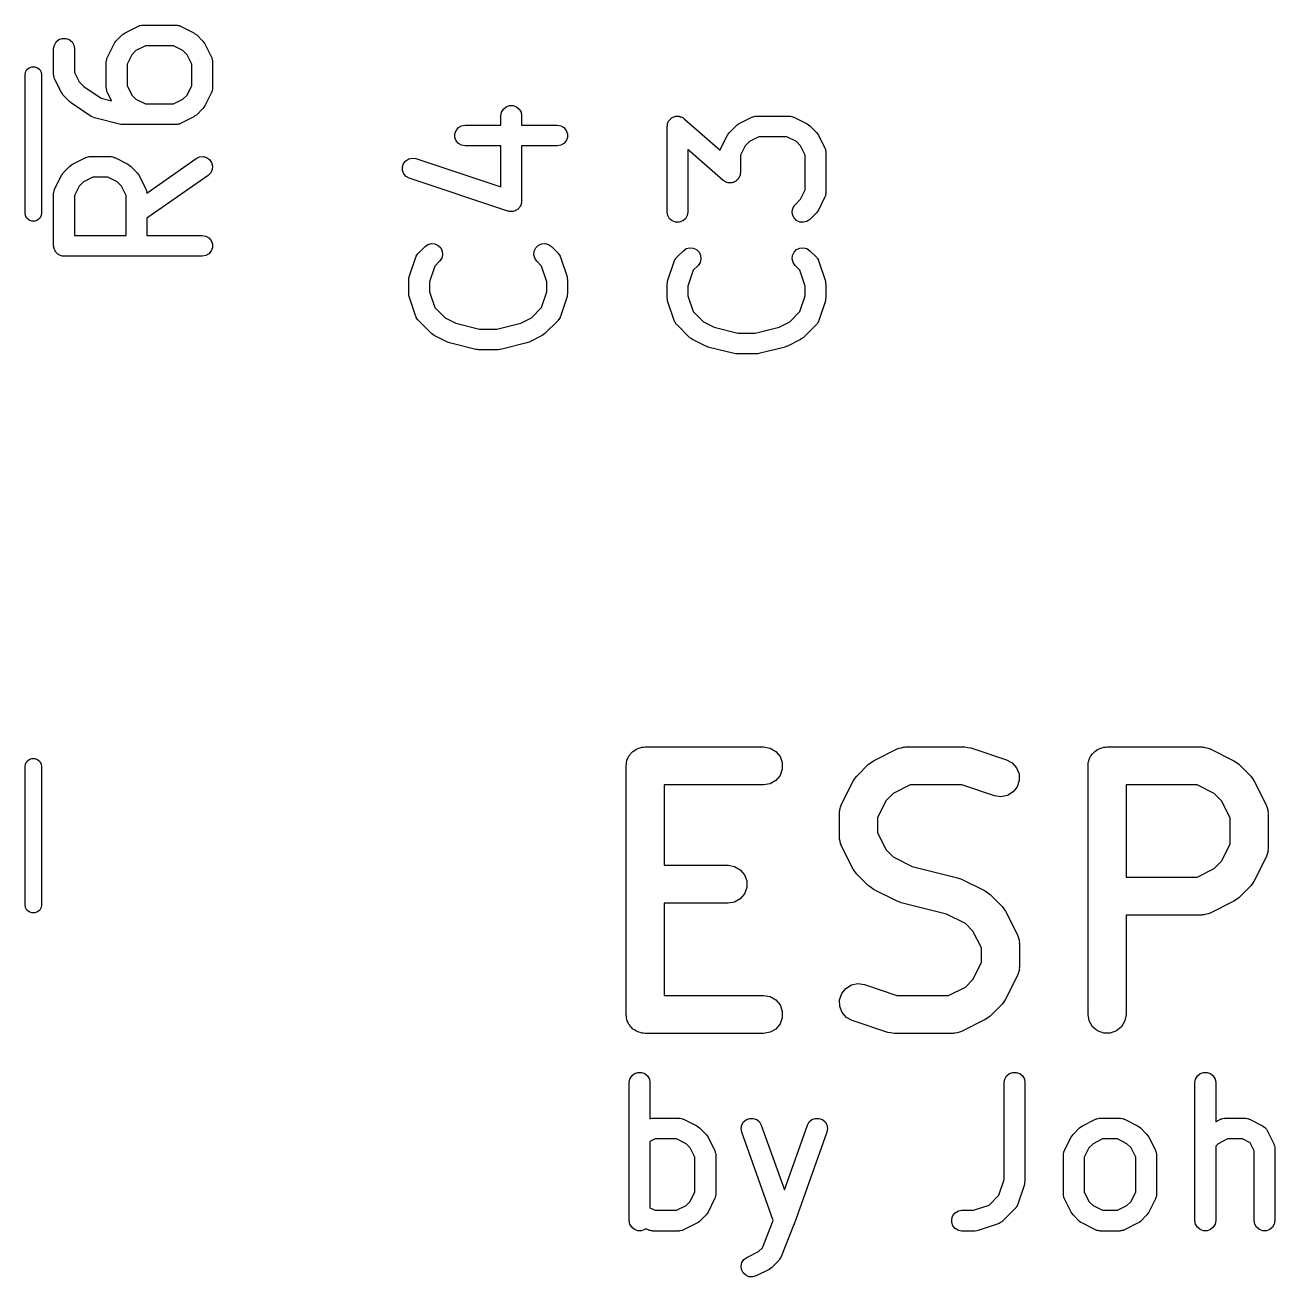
# Model space of a CAD drawing. Extents: x 142.1 to 238.7, y -137.2 to -60.7.
# Drawn here: x 152.22 to 161.27, y -99.7 to -90.63 of the extents above; entities that cross this region are included whole.
import ezdxf

# ---------------------------------------------------------------- set-up
doc = ezdxf.new("R2010")
doc.units = 0
doc.header["$MEASUREMENT"] = 0
doc.layers.add('BLACK', color=7, linetype='CONTINUOUS')

msp = doc.modelspace()

# ---------------------------------------------------------------- linework, layer by layer
at = {"layer": 'Black'}
for p, q in [((152.945, -90.6848), (153.04, -90.6372)), ((153.04, -90.6372), (153.044, -90.636)), ((153.044, -90.636), (153.048, -90.6338)), ((153.048, -90.6338), (153.057, -90.6323)), ((153.057, -90.6323), (153.065, -90.6298)), ((153.065, -90.6298), (153.07, -90.63)), ((153.07, -90.63), (153.074, -90.6293)), ((153.074, -90.6293), (153.312, -90.6293)), ((153.312, -90.6293), (153.316, -90.63)), ((153.316, -90.63), (153.32, -90.6298)), ((153.32, -90.6298), (153.329, -90.6323)), ((153.329, -90.6323), (153.338, -90.6338)), ((153.338, -90.6338), (153.341, -90.636)), ((153.341, -90.636), (153.345, -90.6372)), ((153.345, -90.6372), (153.441, -90.6848)), ((152.445, -90.7513), (152.465, -90.7346)), ((152.465, -90.7346), (152.489, -90.7257)), ((152.489, -90.7257), (152.515, -90.7257)), ((152.515, -90.7257), (152.54, -90.7346)), ((152.54, -90.7346), (152.56, -90.7513)), ((152.871, -90.7563), (152.878, -90.7465)), ((152.878, -90.7465), (152.926, -90.6989)), ((152.926, -90.6989), (152.935, -90.692)), ((152.935, -90.692), (152.945, -90.6848)), ((153.441, -90.6848), (153.45, -90.692)), ((153.45, -90.692), (153.46, -90.6989)), ((153.46, -90.6989), (153.508, -90.7465)), ((153.508, -90.7465), (153.515, -90.7563)), ((152.427, -90.7995), (152.432, -90.7739)), ((152.427, -90.99), (152.427, -90.7995)), ((152.432, -90.7739), (152.445, -90.7513)), ((152.56, -90.7513), (152.573, -90.7739)), ((152.573, -90.7739), (152.577, -90.7995)), ((152.577, -90.7995), (152.577, -90.9723)), ((152.816, -90.8612), (152.864, -90.766)), ((152.864, -90.766), (152.871, -90.7563)), ((153.023, -90.8135), (152.993, -90.8439)), ((153.092, -90.7793), (153.023, -90.8135)), ((153.294, -90.7793), (153.092, -90.7793)), ((153.363, -90.8135), (153.294, -90.7793)), ((153.393, -90.8439), (153.363, -90.8135)), ((153.515, -90.7563), (153.522, -90.766)), ((153.522, -90.766), (153.569, -90.8612)), ((152.25, -90.938), (152.27, -90.9309)), ((152.27, -90.9309), (152.29, -90.9309)), ((152.29, -90.9309), (152.31, -90.938)), ((152.808, -90.8948), (152.809, -90.8905)), ((152.808, -91.0852), (152.808, -90.8948)), ((152.809, -90.8862), (152.811, -90.8778)), ((152.809, -90.8905), (152.809, -90.8862)), ((152.811, -90.8778), (152.813, -90.8691)), ((152.813, -90.8691), (152.815, -90.8654)), ((152.815, -90.8654), (152.816, -90.8612)), ((152.993, -90.8439), (152.958, -90.9125)), ((152.958, -90.9125), (152.958, -91.0675)), ((153.427, -90.9125), (153.393, -90.8439)), ((153.427, -91.0675), (153.427, -90.9125)), ((153.569, -90.8612), (153.571, -90.8654)), ((153.571, -90.8654), (153.573, -90.8691)), ((153.573, -90.8691), (153.574, -90.8778)), ((153.574, -90.8778), (153.577, -90.8862)), ((153.577, -90.8862), (153.577, -90.8905)), ((153.577, -90.8905), (153.577, -90.8948)), ((153.577, -90.8948), (153.577, -91.0852)), ((152.22, -90.99), (152.224, -90.9695)), ((152.22, -91.99), (152.22, -90.99)), ((152.224, -90.9695), (152.234, -90.9514)), ((152.234, -90.9514), (152.25, -90.938)), ((152.31, -90.938), (152.326, -90.9514)), ((152.326, -90.9514), (152.336, -90.9695)), ((152.336, -90.9695), (152.34, -90.99)), ((152.34, -90.99), (152.34, -91.99)), ((152.428, -90.9943), (152.427, -90.99)), ((152.428, -90.9986), (152.428, -90.9943)), ((152.43, -91.007), (152.428, -90.9986)), ((152.432, -91.0157), (152.43, -91.007)), ((152.434, -91.0194), (152.432, -91.0157)), ((152.435, -91.0235), (152.434, -91.0194)), ((152.577, -90.9723), (152.612, -91.0408)), ((152.483, -91.1188), (152.435, -91.0235)), ((152.612, -91.0408), (152.645, -91.0746)), ((152.645, -91.0746), (152.771, -91.1585)), ((152.809, -91.0895), (152.808, -91.0852)), ((152.809, -91.0938), (152.809, -91.0895)), ((152.811, -91.1022), (152.809, -91.0938)), ((152.813, -91.1109), (152.811, -91.1022)), ((152.815, -91.1146), (152.813, -91.1109)), ((152.958, -91.0675), (152.993, -91.136)), ((153.393, -91.136), (153.427, -91.0675)), ((153.573, -91.1109), (153.571, -91.1146)), ((153.574, -91.1022), (153.573, -91.1109)), ((153.577, -91.0938), (153.574, -91.1022)), ((153.577, -91.0852), (153.577, -91.0895)), ((153.577, -91.0895), (153.577, -91.0938)), ((152.49, -91.1284), (152.483, -91.1188)), ((152.497, -91.1383), (152.49, -91.1284)), ((152.545, -91.1859), (152.497, -91.1383)), ((152.551, -91.1901), (152.545, -91.1859)), ((152.556, -91.1953), (152.551, -91.1901)), ((152.699, -91.2905), (152.556, -91.1953)), ((152.771, -91.1585), (152.845, -91.177)), ((152.816, -91.1188), (152.815, -91.1146)), ((152.845, -91.177), (152.816, -91.1188)), ((152.993, -91.136), (153.023, -91.1665)), ((153.023, -91.1665), (153.092, -91.2007)), ((153.092, -91.2007), (153.294, -91.2007)), ((153.294, -91.2007), (153.363, -91.1665)), ((153.363, -91.1665), (153.393, -91.136)), ((153.569, -91.1188), (153.522, -91.214)), ((153.571, -91.1146), (153.569, -91.1188)), ((152.711, -91.2957), (152.699, -91.2905)), ((153.45, -91.288), (153.441, -91.2952)), ((153.46, -91.2811), (153.45, -91.288)), ((153.508, -91.2335), (153.46, -91.2811)), ((153.515, -91.2237), (153.508, -91.2335)), ((153.522, -91.214), (153.515, -91.2237)), ((155.664, -91.2867), (155.669, -91.261)), ((155.664, -91.3545), (155.664, -91.2867)), ((155.669, -91.261), (155.682, -91.2385)), ((155.682, -91.2385), (155.702, -91.2217)), ((155.702, -91.2217), (155.726, -91.2128)), ((155.726, -91.2128), (155.752, -91.2128)), ((155.752, -91.2128), (155.777, -91.2217)), ((155.777, -91.2217), (155.797, -91.2385)), ((155.797, -91.2385), (155.81, -91.261)), ((155.81, -91.261), (155.814, -91.2867)), ((155.814, -91.2867), (155.814, -91.3545)), ((156.912, -91.2968), (156.918, -91.2933)), ((156.918, -91.2933), (156.924, -91.2924)), ((156.924, -91.2924), (156.929, -91.2904)), ((156.929, -91.2904), (156.937, -91.2904)), ((156.937, -91.2904), (156.944, -91.2893)), ((156.944, -91.2893), (156.95, -91.2904)), ((156.95, -91.2904), (156.955, -91.2904)), ((156.955, -91.2904), (156.962, -91.2929)), ((156.962, -91.2929), (156.969, -91.2944)), ((157.488, -91.2938), (157.497, -91.2923)), ((157.497, -91.2923), (157.505, -91.2898)), ((157.505, -91.2898), (157.51, -91.29)), ((157.51, -91.29), (157.514, -91.2893)), ((157.514, -91.2893), (157.752, -91.2893)), ((157.752, -91.2893), (157.756, -91.29)), ((157.756, -91.29), (157.76, -91.2898)), ((157.76, -91.2898), (157.769, -91.2923)), ((157.769, -91.2923), (157.778, -91.2938)), ((152.722, -91.3009), (152.711, -91.2957)), ((152.913, -91.3485), (152.722, -91.3009)), ((152.922, -91.3491), (152.913, -91.3485)), ((152.931, -91.3507), (152.922, -91.3491)), ((153.312, -91.3507), (152.931, -91.3507)), ((153.316, -91.35), (153.312, -91.3507)), ((153.32, -91.3502), (153.316, -91.35)), ((153.329, -91.3477), (153.32, -91.3502)), ((153.338, -91.3462), (153.329, -91.3477)), ((153.341, -91.344), (153.338, -91.3462)), ((153.345, -91.3428), (153.341, -91.344)), ((153.441, -91.2952), (153.345, -91.3428)), ((155.341, -91.392), (155.358, -91.3721)), ((155.358, -91.3721), (155.38, -91.359)), ((155.38, -91.359), (155.406, -91.3545)), ((155.406, -91.3545), (155.664, -91.3545)), ((155.814, -91.3545), (156.072, -91.3545)), ((156.072, -91.3545), (156.098, -91.359)), ((156.098, -91.359), (156.121, -91.3721)), ((156.121, -91.3721), (156.137, -91.392)), ((156.867, -91.3643), (156.869, -91.3571)), ((156.867, -91.9833), (156.867, -91.3643)), ((156.869, -91.3497), (156.871, -91.3443)), ((156.869, -91.3571), (156.869, -91.3497)), ((156.871, -91.3443), (156.872, -91.3386)), ((156.872, -91.3386), (156.876, -91.3323)), ((156.876, -91.3323), (156.878, -91.3254)), ((156.878, -91.3254), (156.882, -91.3211)), ((156.882, -91.3211), (156.885, -91.3161)), ((156.885, -91.3161), (156.891, -91.3114)), ((156.891, -91.3114), (156.895, -91.3058)), ((156.895, -91.3058), (156.9, -91.3031)), ((156.9, -91.3031), (156.905, -91.2993)), ((156.905, -91.2993), (156.912, -91.2968)), ((156.969, -91.2944), (156.974, -91.2974)), ((156.974, -91.2974), (156.98, -91.2993)), ((156.98, -91.2993), (156.985, -91.304)), ((156.985, -91.304), (156.992, -91.3078)), ((156.992, -91.3078), (157.252, -91.5353)), ((157.318, -91.4065), (157.366, -91.3589)), ((157.366, -91.3589), (157.375, -91.352)), ((157.375, -91.352), (157.385, -91.3448)), ((157.385, -91.3448), (157.48, -91.2972)), ((157.48, -91.2972), (157.484, -91.296)), ((157.484, -91.296), (157.488, -91.2938)), ((157.778, -91.2938), (157.781, -91.296)), ((157.781, -91.296), (157.785, -91.2972)), ((157.785, -91.2972), (157.881, -91.3448)), ((157.881, -91.3448), (157.89, -91.352)), ((157.89, -91.352), (157.9, -91.3589)), ((157.9, -91.3589), (157.948, -91.4065)), ((155.332, -91.4165), (155.341, -91.392)), ((155.332, -91.4425), (155.332, -91.4165)), ((155.341, -91.467), (155.332, -91.4425)), ((155.358, -91.487), (155.341, -91.467)), ((156.137, -91.467), (156.121, -91.487)), ((156.137, -91.392), (156.146, -91.4165)), ((156.146, -91.4425), (156.137, -91.467)), ((156.146, -91.4165), (156.146, -91.4425)), ((157.256, -91.5212), (157.304, -91.426)), ((157.304, -91.426), (157.311, -91.4163)), ((157.311, -91.4163), (157.318, -91.4065)), ((157.463, -91.4735), (157.433, -91.5039)), ((157.532, -91.4393), (157.463, -91.4735)), ((157.734, -91.4393), (157.532, -91.4393)), ((157.803, -91.4735), (157.734, -91.4393)), ((157.833, -91.5039), (157.803, -91.4735)), ((157.948, -91.4065), (157.955, -91.4163)), ((157.955, -91.4163), (157.962, -91.426)), ((157.962, -91.426), (158.009, -91.5212)), ((155.38, -91.5), (155.358, -91.487)), ((155.406, -91.5045), (155.38, -91.5)), ((155.664, -91.5045), (155.406, -91.5045)), ((155.664, -91.8017), (155.664, -91.5045)), ((156.072, -91.5045), (155.814, -91.5045)), ((155.814, -91.5045), (155.814, -91.9057)), ((156.098, -91.5), (156.072, -91.5045)), ((156.121, -91.487), (156.098, -91.5)), ((157.274, -91.7541), (157.017, -91.5296)), ((157.017, -91.5296), (157.017, -91.9833)), ((157.252, -91.5353), (157.253, -91.5291)), ((157.253, -91.5291), (157.255, -91.5254)), ((157.255, -91.5254), (157.256, -91.5212)), ((157.433, -91.5039), (157.398, -91.5725)), ((157.867, -91.5725), (157.833, -91.5039)), ((158.009, -91.5212), (158.011, -91.5254)), ((158.011, -91.5254), (158.013, -91.5291)), ((158.013, -91.5291), (158.014, -91.5378)), ((158.014, -91.5378), (158.017, -91.5462)), ((158.017, -91.5462), (158.017, -91.5505)), ((158.017, -91.5505), (158.017, -91.5548)), ((158.017, -91.5548), (158.017, -91.8405)), ((152.497, -91.6989), (152.545, -91.6513)), ((152.545, -91.6513), (152.554, -91.6444)), ((152.554, -91.6444), (152.564, -91.6372)), ((152.564, -91.6372), (152.659, -91.5896)), ((152.659, -91.5896), (152.663, -91.5884)), ((152.663, -91.5884), (152.667, -91.5862)), ((152.667, -91.5862), (152.676, -91.5847)), ((152.676, -91.5847), (152.684, -91.5822)), ((152.684, -91.5822), (152.689, -91.5824)), ((152.689, -91.5824), (152.693, -91.5817)), ((152.693, -91.5817), (152.836, -91.5817)), ((152.836, -91.5817), (152.84, -91.5824)), ((152.84, -91.5824), (152.844, -91.5822)), ((152.844, -91.5822), (152.853, -91.5847)), ((152.853, -91.5847), (152.861, -91.5862)), ((152.861, -91.5862), (152.865, -91.5884)), ((152.865, -91.5884), (152.869, -91.5896)), ((152.869, -91.5896), (152.964, -91.6372)), ((152.964, -91.6372), (152.974, -91.6444)), ((152.974, -91.6444), (152.984, -91.6513)), ((152.984, -91.6513), (153.032, -91.6989)), ((153.101, -91.8461), (153.459, -91.5952)), ((153.459, -91.5952), (153.483, -91.5842)), ((153.483, -91.5842), (153.509, -91.582)), ((153.509, -91.582), (153.534, -91.5887)), ((153.534, -91.5887), (153.555, -91.6036)), ((153.555, -91.6036), (153.57, -91.625)), ((153.57, -91.625), (153.577, -91.6501)), ((153.577, -91.6501), (153.575, -91.6761)), ((154.951, -91.6566), (154.959, -91.6319)), ((154.959, -91.6319), (154.975, -91.6115)), ((154.975, -91.6115), (154.997, -91.5979)), ((154.997, -91.5979), (155.023, -91.5926)), ((155.023, -91.5926), (155.048, -91.5965)), ((155.048, -91.5965), (155.664, -91.8017)), ((157.398, -91.5725), (157.398, -91.6976)), ((157.867, -91.8228), (157.867, -91.5725)), ((152.435, -91.8136), (152.483, -91.7184)), ((152.483, -91.7184), (152.49, -91.7087)), ((152.49, -91.7087), (152.497, -91.6989)), ((152.711, -91.7317), (152.642, -91.7659)), ((152.818, -91.7317), (152.711, -91.7317)), ((152.887, -91.7659), (152.818, -91.7317)), ((153.032, -91.6989), (153.038, -91.7087)), ((153.038, -91.7087), (153.046, -91.7184)), ((153.046, -91.7184), (153.093, -91.8136)), ((153.545, -91.7181), (153.101, -92.029)), ((153.564, -91.6997), (153.545, -91.7181)), ((153.575, -91.6761), (153.564, -91.6997)), ((154.951, -91.6827), (154.951, -91.6566)), ((154.961, -91.7069), (154.951, -91.6827)), ((154.978, -91.7264), (154.961, -91.7069)), ((155.001, -91.7388), (154.978, -91.7264)), ((155.715, -91.9769), (155.001, -91.7388)), ((157.381, -91.7458), (157.375, -91.7505)), ((157.384, -91.7408), (157.381, -91.7458)), ((157.387, -91.7365), (157.384, -91.7408)), ((157.39, -91.7296), (157.387, -91.7365)), ((157.394, -91.7233), (157.39, -91.7296)), ((157.395, -91.7176), (157.394, -91.7233)), ((157.397, -91.7122), (157.395, -91.7176)), ((157.398, -91.6976), (157.397, -91.7048)), ((157.397, -91.7048), (157.397, -91.7122)), ((152.428, -91.8386), (152.43, -91.8301)), ((152.43, -91.8301), (152.432, -91.8215)), ((152.432, -91.8215), (152.434, -91.8177)), ((152.434, -91.8177), (152.435, -91.8136)), ((152.612, -91.7963), (152.577, -91.8648)), ((152.642, -91.7659), (152.612, -91.7963)), ((152.917, -91.7963), (152.887, -91.7659)), ((152.951, -91.8648), (152.917, -91.7963)), ((153.093, -91.8136), (153.095, -91.8177)), ((153.095, -91.8177), (153.097, -91.8215)), ((153.097, -91.8215), (153.098, -91.8301)), ((153.098, -91.8301), (153.101, -91.8386)), ((157.28, -91.7579), (157.274, -91.7541)), ((157.286, -91.7626), (157.28, -91.7579)), ((157.291, -91.7646), (157.286, -91.7626)), ((157.296, -91.7676), (157.291, -91.7646)), ((157.303, -91.769), (157.296, -91.7676)), ((157.31, -91.7715), (157.303, -91.769)), ((157.316, -91.7715), (157.31, -91.7715)), ((157.322, -91.7726), (157.316, -91.7715)), ((157.329, -91.7715), (157.322, -91.7726)), ((157.336, -91.7715), (157.329, -91.7715)), ((157.342, -91.7695), (157.336, -91.7715)), ((157.348, -91.7686), (157.342, -91.7695)), ((157.354, -91.7651), (157.348, -91.7686)), ((157.361, -91.7626), (157.354, -91.7651)), ((157.365, -91.7589), (157.361, -91.7626)), ((157.37, -91.7561), (157.365, -91.7589)), ((157.375, -91.7505), (157.37, -91.7561)), ((157.833, -91.8913), (157.867, -91.8228)), ((152.427, -91.8471), (152.428, -91.8429)), ((152.427, -92.2281), (152.427, -91.8471)), ((152.428, -91.8429), (152.428, -91.8386)), ((152.577, -91.8648), (152.577, -92.1531)), ((152.951, -92.1531), (152.951, -91.8648)), ((153.101, -91.8386), (153.1, -91.8429)), ((153.1, -91.8429), (153.101, -91.8461)), ((155.811, -91.9239), (155.81, -91.9314)), ((155.813, -91.9167), (155.811, -91.9239)), ((155.814, -91.9057), (155.813, -91.9112)), ((155.813, -91.9112), (155.813, -91.9167)), ((157.794, -91.9303), (157.833, -91.8913)), ((158.009, -91.874), (157.962, -91.9693)), ((158.011, -91.8699), (158.009, -91.874)), ((158.013, -91.8661), (158.011, -91.8699)), ((158.014, -91.8575), (158.013, -91.8661)), ((158.017, -91.8491), (158.014, -91.8575)), ((158.017, -91.8405), (158.017, -91.8447)), ((158.017, -91.8447), (158.017, -91.8491)), ((152.224, -92.0105), (152.22, -91.99)), ((152.234, -92.0286), (152.224, -92.0105)), ((152.336, -92.0105), (152.326, -92.0286)), ((152.34, -91.99), (152.336, -92.0105)), ((155.721, -91.9777), (155.715, -91.9769)), ((155.726, -91.9796), (155.721, -91.9777)), ((155.734, -91.9796), (155.726, -91.9796)), ((155.741, -91.9807), (155.734, -91.9796)), ((155.747, -91.9796), (155.741, -91.9807)), ((155.752, -91.9796), (155.747, -91.9796)), ((155.759, -91.977), (155.752, -91.9796)), ((155.767, -91.9755), (155.759, -91.977)), ((155.771, -91.9726), (155.767, -91.9755)), ((155.777, -91.9707), (155.771, -91.9726)), ((155.782, -91.9658), (155.777, -91.9707)), ((155.789, -91.9618), (155.782, -91.9658)), ((155.792, -91.9575), (155.789, -91.9618)), ((155.797, -91.9539), (155.792, -91.9575)), ((155.8, -91.9474), (155.797, -91.9539)), ((155.805, -91.9414), (155.8, -91.9474)), ((155.807, -91.9362), (155.805, -91.9414)), ((155.81, -91.9314), (155.807, -91.9362)), ((156.872, -92.009), (156.867, -91.9833)), ((156.885, -92.0315), (156.872, -92.009)), ((157.013, -92.009), (157, -92.0315)), ((157.017, -91.9833), (157.013, -92.009)), ((157.772, -91.9768), (157.779, -91.9516)), ((157.775, -92.0027), (157.772, -91.9768)), ((157.786, -92.0264), (157.775, -92.0027)), ((157.779, -91.9516), (157.794, -91.9303)), ((157.948, -91.9887), (157.9, -92.0364)), ((157.955, -91.9789), (157.948, -91.9887)), ((157.962, -91.9693), (157.955, -91.9789)), ((152.25, -92.042), (152.234, -92.0286)), ((152.27, -92.0491), (152.25, -92.042)), ((152.29, -92.0491), (152.27, -92.0491)), ((152.31, -92.042), (152.29, -92.0491)), ((152.326, -92.0286), (152.31, -92.042)), ((153.101, -92.029), (153.101, -92.1531)), ((156.905, -92.0483), (156.885, -92.0315)), ((156.929, -92.0572), (156.905, -92.0483)), ((156.955, -92.0572), (156.929, -92.0572)), ((156.98, -92.0483), (156.955, -92.0572)), ((157, -92.0315), (156.98, -92.0483)), ((157.804, -92.0448), (157.786, -92.0264)), ((157.828, -92.0558), (157.804, -92.0448)), ((157.854, -92.058), (157.828, -92.0558)), ((157.879, -92.0513), (157.854, -92.058)), ((157.9, -92.0364), (157.879, -92.0513)), ((152.577, -92.1531), (152.951, -92.1531)), ((153.101, -92.1531), (153.502, -92.1531)), ((153.502, -92.1531), (153.528, -92.1576)), ((153.528, -92.1576), (153.551, -92.1706)), ((153.551, -92.1706), (153.567, -92.1906)), ((153.567, -92.1906), (153.576, -92.2151)), ((152.429, -92.2346), (152.427, -92.2281)), ((152.429, -92.2411), (152.429, -92.2346)), ((152.431, -92.2473), (152.429, -92.2411)), ((152.432, -92.2537), (152.431, -92.2473)), ((152.435, -92.2594), (152.432, -92.2537)), ((152.437, -92.2656), (152.435, -92.2594)), ((152.442, -92.2706), (152.437, -92.2656)), ((152.445, -92.2763), (152.442, -92.2706)), ((152.45, -92.2805), (152.445, -92.2763)), ((152.454, -92.2855), (152.45, -92.2805)), ((152.46, -92.2888), (152.454, -92.2855)), ((152.465, -92.293), (152.46, -92.2888)), ((153.551, -92.2855), (153.528, -92.2986)), ((153.567, -92.2656), (153.551, -92.2855)), ((153.576, -92.2411), (153.567, -92.2656)), ((153.576, -92.2151), (153.576, -92.2411)), ((155.057, -92.2954), (155.061, -92.2877)), ((155.061, -92.2877), (155.064, -92.2848)), ((155.064, -92.2848), (155.067, -92.2813)), ((155.067, -92.2813), (155.115, -92.2336)), ((155.115, -92.2336), (155.136, -92.2187)), ((155.136, -92.2187), (155.161, -92.212)), ((155.161, -92.212), (155.187, -92.2142)), ((155.187, -92.2142), (155.211, -92.2252)), ((155.211, -92.2252), (155.229, -92.2436)), ((155.229, -92.2436), (155.24, -92.2673)), ((155.24, -92.2673), (155.242, -92.2932)), ((155.902, -92.2932), (155.905, -92.2673)), ((155.905, -92.2673), (155.916, -92.2436)), ((155.916, -92.2436), (155.934, -92.2252)), ((155.934, -92.2252), (155.958, -92.2142)), ((155.958, -92.2142), (155.984, -92.212)), ((155.984, -92.212), (156.009, -92.2187)), ((156.009, -92.2187), (156.03, -92.2336)), ((156.03, -92.2336), (156.078, -92.2813)), ((156.078, -92.2813), (156.08, -92.2848)), ((156.08, -92.2848), (156.084, -92.2877)), ((156.084, -92.2877), (156.088, -92.2954)), ((156.937, -92.3113), (156.985, -92.2636)), ((156.985, -92.2636), (157.006, -92.2487)), ((157.006, -92.2487), (157.031, -92.242)), ((157.031, -92.242), (157.057, -92.2442)), ((157.057, -92.2442), (157.081, -92.2552)), ((157.081, -92.2552), (157.099, -92.2736)), ((157.099, -92.2736), (157.11, -92.2973)), ((157.775, -92.2973), (157.786, -92.2736)), ((157.786, -92.2736), (157.804, -92.2552)), ((157.804, -92.2552), (157.828, -92.2442)), ((157.828, -92.2442), (157.854, -92.242)), ((157.854, -92.242), (157.879, -92.2487)), ((157.879, -92.2487), (157.9, -92.2636)), ((157.9, -92.2636), (157.948, -92.3113)), ((152.471, -92.2953), (152.465, -92.293)), ((152.477, -92.2986), (152.471, -92.2953)), ((152.483, -92.2997), (152.477, -92.2986)), ((152.489, -92.302), (152.483, -92.2997)), ((152.496, -92.302), (152.489, -92.302)), ((152.502, -92.3031), (152.496, -92.302)), ((153.502, -92.3031), (152.502, -92.3031)), ((153.528, -92.2986), (153.502, -92.3031)), ((155.001, -92.4534), (155.049, -92.3106)), ((155.049, -92.3106), (155.051, -92.3068)), ((155.051, -92.3068), (155.052, -92.3026)), ((155.052, -92.3026), (155.057, -92.2954)), ((155.186, -92.3748), (155.147, -92.4893)), ((155.221, -92.3397), (155.186, -92.3748)), ((155.236, -92.3184), (155.221, -92.3397)), ((155.242, -92.2932), (155.236, -92.3184)), ((155.909, -92.3184), (155.902, -92.2932)), ((155.924, -92.3397), (155.909, -92.3184)), ((155.959, -92.3748), (155.924, -92.3397)), ((155.997, -92.4893), (155.959, -92.3748)), ((156.088, -92.2954), (156.093, -92.3026)), ((156.093, -92.3026), (156.094, -92.3068)), ((156.094, -92.3068), (156.096, -92.3106)), ((156.096, -92.3106), (156.144, -92.4534)), ((156.871, -92.4834), (156.919, -92.3406)), ((156.919, -92.3406), (156.921, -92.3368)), ((156.921, -92.3368), (156.922, -92.3326)), ((156.922, -92.3326), (156.927, -92.3254)), ((156.927, -92.3254), (156.931, -92.3177)), ((156.931, -92.3177), (156.934, -92.3148)), ((156.934, -92.3148), (156.937, -92.3113)), ((157.091, -92.3697), (157.056, -92.4048)), ((157.106, -92.3484), (157.091, -92.3697)), ((157.112, -92.3232), (157.106, -92.3484)), ((157.11, -92.2973), (157.112, -92.3232)), ((157.772, -92.3232), (157.775, -92.2973)), ((157.779, -92.3484), (157.772, -92.3232)), ((157.794, -92.3697), (157.779, -92.3484)), ((157.829, -92.4048), (157.794, -92.3697)), ((157.948, -92.3113), (157.95, -92.3148)), ((157.95, -92.3148), (157.954, -92.3177)), ((157.954, -92.3177), (157.958, -92.3254)), ((157.958, -92.3254), (157.963, -92.3326)), ((157.963, -92.3326), (157.964, -92.3368)), ((157.964, -92.3368), (157.966, -92.3406)), ((157.966, -92.3406), (158.014, -92.4834)), ((154.997, -92.4771), (154.999, -92.4653)), ((154.999, -92.4653), (155.001, -92.4534)), ((156.144, -92.4534), (156.145, -92.4653)), ((156.145, -92.4653), (156.147, -92.4771)), ((157.056, -92.4048), (157.017, -92.5193)), ((157.867, -92.5193), (157.829, -92.4048)), ((154.997, -92.5724), (154.997, -92.4771)), ((155.147, -92.4893), (155.147, -92.5602)), ((155.147, -92.5602), (155.186, -92.6747)), ((155.959, -92.6747), (155.997, -92.5602)), ((155.997, -92.5602), (155.997, -92.4893)), ((156.147, -92.4771), (156.147, -92.5724)), ((156.867, -92.5071), (156.869, -92.4953)), ((156.867, -92.6024), (156.867, -92.5071)), ((156.869, -92.4953), (156.871, -92.4834)), ((157.017, -92.5193), (157.017, -92.5902)), ((157.867, -92.5902), (157.867, -92.5193)), ((158.014, -92.4834), (158.015, -92.4953)), ((158.015, -92.4953), (158.017, -92.5071)), ((158.017, -92.5071), (158.017, -92.6024)), ((154.999, -92.5842), (154.997, -92.5724)), ((155.001, -92.5961), (154.999, -92.5842)), ((155.049, -92.739), (155.001, -92.5961)), ((156.144, -92.5961), (156.096, -92.739)), ((156.145, -92.5842), (156.144, -92.5961)), ((156.147, -92.5724), (156.145, -92.5842)), ((156.869, -92.6142), (156.867, -92.6024)), ((156.871, -92.6261), (156.869, -92.6142)), ((156.919, -92.769), (156.871, -92.6261)), ((157.017, -92.5902), (157.056, -92.7047)), ((157.829, -92.7047), (157.867, -92.5902)), ((158.014, -92.6261), (157.966, -92.769)), ((158.015, -92.6142), (158.014, -92.6261)), ((158.017, -92.6024), (158.015, -92.6142)), ((155.051, -92.7428), (155.049, -92.739)), ((155.052, -92.7469), (155.051, -92.7428)), ((155.186, -92.6747), (155.26, -92.7488)), ((155.885, -92.7488), (155.959, -92.6747)), ((156.094, -92.7428), (156.093, -92.7469)), ((156.096, -92.739), (156.094, -92.7428)), ((157.056, -92.7047), (157.13, -92.7788)), ((157.755, -92.7788), (157.829, -92.7047)), ((155.057, -92.7541), (155.052, -92.7469)), ((155.061, -92.7619), (155.057, -92.7541)), ((155.064, -92.7647), (155.061, -92.7619)), ((155.067, -92.7683), (155.064, -92.7647)), ((155.162, -92.8635), (155.067, -92.7683)), ((155.26, -92.7488), (155.337, -92.7873)), ((155.337, -92.7873), (155.51, -92.8307)), ((155.51, -92.8307), (155.635, -92.8307)), ((155.635, -92.8307), (155.808, -92.7873)), ((155.808, -92.7873), (155.885, -92.7488)), ((156.078, -92.7683), (155.983, -92.8635)), ((156.08, -92.7647), (156.078, -92.7683)), ((156.084, -92.7619), (156.08, -92.7647)), ((156.088, -92.7541), (156.084, -92.7619)), ((156.093, -92.7469), (156.088, -92.7541)), ((156.921, -92.7728), (156.919, -92.769)), ((156.922, -92.7769), (156.921, -92.7728)), ((156.927, -92.7841), (156.922, -92.7769)), ((156.931, -92.7919), (156.927, -92.7841)), ((156.934, -92.7947), (156.931, -92.7919)), ((156.937, -92.7983), (156.934, -92.7947)), ((157.032, -92.8935), (156.937, -92.7983)), ((157.13, -92.7788), (157.207, -92.8173)), ((157.207, -92.8173), (157.38, -92.8607)), ((157.505, -92.8607), (157.678, -92.8173)), ((157.678, -92.8173), (157.755, -92.7788)), ((157.948, -92.7983), (157.853, -92.8935)), ((157.95, -92.7947), (157.948, -92.7983)), ((157.954, -92.7919), (157.95, -92.7947)), ((157.958, -92.7841), (157.954, -92.7919)), ((157.963, -92.7769), (157.958, -92.7841)), ((157.964, -92.7728), (157.963, -92.7769)), ((157.966, -92.769), (157.964, -92.7728)), ((155.172, -92.8704), (155.162, -92.8635)), ((155.182, -92.8776), (155.172, -92.8704)), ((155.277, -92.9252), (155.182, -92.8776)), ((155.285, -92.9275), (155.277, -92.9252)), ((155.868, -92.9252), (155.86, -92.9275)), ((155.963, -92.8776), (155.868, -92.9252)), ((155.973, -92.8704), (155.963, -92.8776)), ((155.983, -92.8635), (155.973, -92.8704)), ((157.042, -92.9004), (157.032, -92.8935)), ((157.052, -92.9076), (157.042, -92.9004)), ((157.147, -92.9552), (157.052, -92.9076)), ((157.38, -92.8607), (157.505, -92.8607)), ((157.833, -92.9076), (157.738, -92.9552)), ((157.843, -92.9004), (157.833, -92.9076)), ((157.853, -92.8935), (157.843, -92.9004)), ((155.292, -92.9309), (155.285, -92.9275)), ((155.483, -92.9785), (155.292, -92.9309)), ((155.492, -92.9791), (155.483, -92.9785)), ((155.501, -92.9807), (155.492, -92.9791)), ((155.644, -92.9807), (155.501, -92.9807)), ((155.653, -92.9791), (155.644, -92.9807)), ((155.662, -92.9785), (155.653, -92.9791)), ((155.852, -92.9309), (155.662, -92.9785)), ((155.86, -92.9275), (155.852, -92.9309)), ((157.155, -92.9575), (157.147, -92.9552)), ((157.162, -92.9609), (157.155, -92.9575)), ((157.353, -93.0085), (157.162, -92.9609)), ((157.362, -93.0091), (157.353, -93.0085)), ((157.371, -93.0107), (157.362, -93.0091)), ((157.514, -93.0107), (157.371, -93.0107)), ((157.523, -93.0091), (157.514, -93.0107)), ((157.532, -93.0085), (157.523, -93.0091)), ((157.722, -92.9609), (157.532, -93.0085)), ((157.73, -92.9575), (157.722, -92.9609)), ((157.738, -92.9552), (157.73, -92.9575)), ((156.589, -95.9255), (156.597, -95.9163)), ((156.597, -95.9163), (156.603, -95.9059)), ((156.603, -95.9059), (156.612, -95.8982)), ((156.612, -95.8982), (156.62, -95.889)), ((156.62, -95.889), (156.631, -95.8829)), ((156.631, -95.8829), (156.64, -95.8752)), ((156.64, -95.8752), (156.651, -95.8711)), ((156.651, -95.8711), (156.662, -95.8651)), ((156.662, -95.8651), (156.673, -95.863)), ((156.673, -95.863), (156.685, -95.8589)), ((156.685, -95.8589), (156.697, -95.8589)), ((156.697, -95.8589), (156.709, -95.8568)), ((156.709, -95.8568), (157.566, -95.8568)), ((157.566, -95.8568), (157.613, -95.8651)), ((157.613, -95.8651), (157.654, -95.889)), ((157.654, -95.889), (157.685, -95.9255)), ((158.361, -95.957), (158.533, -95.8713)), ((158.533, -95.8713), (158.54, -95.869)), ((158.54, -95.869), (158.547, -95.8651)), ((158.547, -95.8651), (158.563, -95.8623)), ((158.563, -95.8623), (158.579, -95.8577)), ((158.579, -95.8577), (158.586, -95.8582)), ((158.586, -95.8582), (158.594, -95.8568)), ((158.594, -95.8568), (159.023, -95.8568)), ((159.023, -95.8568), (159.045, -95.8606)), ((159.045, -95.8606), (159.066, -95.8638)), ((159.066, -95.8638), (159.323, -95.9496)), ((159.932, -95.9255), (159.94, -95.9163)), ((159.94, -95.9163), (159.946, -95.9059)), ((159.946, -95.9059), (159.955, -95.8982)), ((159.955, -95.8982), (159.963, -95.889)), ((159.963, -95.889), (159.973, -95.8829)), ((159.973, -95.8829), (159.983, -95.8752)), ((159.983, -95.8752), (159.994, -95.8711)), ((159.994, -95.8711), (160.004, -95.8651)), ((160.004, -95.8651), (160.016, -95.863)), ((160.016, -95.863), (160.028, -95.8589)), ((160.028, -95.8589), (160.04, -95.8589)), ((160.04, -95.8589), (160.051, -95.8568)), ((160.051, -95.8568), (160.737, -95.8568)), ((160.737, -95.8568), (160.745, -95.8582)), ((160.745, -95.8582), (160.753, -95.8577)), ((160.753, -95.8577), (160.768, -95.8623)), ((160.768, -95.8623), (160.784, -95.8651)), ((160.784, -95.8651), (160.791, -95.869)), ((160.791, -95.869), (160.799, -95.8713)), ((160.799, -95.8713), (160.97, -95.957)), ((152.22, -96), (152.224, -95.9795)), ((152.22, -97), (152.22, -96)), ((152.224, -95.9795), (152.234, -95.9614)), ((152.234, -95.9614), (152.25, -95.948)), ((152.25, -95.948), (152.27, -95.9409)), ((152.27, -95.9409), (152.29, -95.9409)), ((152.29, -95.9409), (152.31, -95.948)), ((152.31, -95.948), (152.326, -95.9614)), ((152.326, -95.9614), (152.336, -95.9795)), ((152.336, -95.9795), (152.34, -96)), ((152.34, -96), (152.34, -97)), ((156.571, -95.9943), (156.573, -95.9824)), ((156.571, -97.7943), (156.571, -95.9943)), ((156.573, -95.9704), (156.577, -95.9591)), ((156.573, -95.9824), (156.573, -95.9704)), ((156.577, -95.9591), (156.579, -95.9473)), ((156.579, -95.9473), (156.585, -95.9368)), ((156.585, -95.9368), (156.589, -95.9255)), ((157.685, -95.9255), (157.701, -95.9704)), ((157.701, -95.9704), (157.701, -96.0182)), ((158.24, -96.0685), (158.326, -95.9828)), ((158.326, -95.9828), (158.344, -95.9701)), ((158.344, -95.9701), (158.361, -95.957)), ((159.323, -95.9496), (159.365, -95.9723)), ((159.365, -95.9723), (159.397, -96.008)), ((159.914, -95.9943), (159.916, -95.9824)), ((159.914, -97.7943), (159.914, -95.9943)), ((159.916, -95.9704), (159.92, -95.9591)), ((159.916, -95.9824), (159.916, -95.9704)), ((159.92, -95.9591), (159.922, -95.9473)), ((159.922, -95.9473), (159.928, -95.9368)), ((159.928, -95.9368), (159.932, -95.9255)), ((160.97, -95.957), (160.988, -95.9701)), ((160.988, -95.9701), (161.006, -95.9828)), ((161.006, -95.9828), (161.092, -96.0685)), ((157.685, -96.063), (157.654, -96.0996)), ((157.701, -96.0182), (157.685, -96.063)), ((158.214, -96.1042), (158.227, -96.0865)), ((158.227, -96.0865), (158.24, -96.0685)), ((159.397, -96.008), (159.415, -96.0524)), ((159.415, -96.0524), (159.416, -96.1002)), ((161.092, -96.0685), (161.104, -96.0865)), ((161.104, -96.0865), (161.117, -96.1042)), ((157.566, -96.1318), (156.846, -96.1318)), ((156.846, -96.1318), (156.846, -96.7139)), ((157.613, -96.1235), (157.566, -96.1318)), ((157.654, -96.0996), (157.613, -96.1235)), ((158.128, -96.2757), (158.214, -96.1042)), ((158.627, -96.1318), (158.504, -96.193)), ((159.001, -96.1318), (158.627, -96.1318)), ((159.237, -96.2104), (159.001, -96.1318)), ((159.371, -96.1829), (159.331, -96.2079)), ((159.401, -96.1455), (159.371, -96.1829)), ((159.416, -96.1002), (159.401, -96.1455)), ((160.189, -96.1318), (160.189, -96.7996)), ((160.705, -96.1318), (160.189, -96.1318)), ((160.827, -96.193), (160.705, -96.1318)), ((161.117, -96.1042), (161.203, -96.2757)), ((158.126, -96.2832), (158.128, -96.2757)), ((158.45, -96.2472), (158.389, -96.3696)), ((158.504, -96.193), (158.45, -96.2472)), ((159.284, -96.2174), (159.237, -96.2104)), ((159.331, -96.2079), (159.284, -96.2174)), ((160.881, -96.2472), (160.827, -96.193)), ((160.942, -96.3696), (160.881, -96.2472)), ((161.203, -96.2757), (161.205, -96.2832)), ((158.114, -96.3371), (158.115, -96.3293)), ((158.114, -96.5086), (158.114, -96.3371)), ((158.115, -96.3214), (158.119, -96.306)), ((158.115, -96.3293), (158.115, -96.3214)), ((158.119, -96.306), (158.122, -96.2901)), ((158.122, -96.2901), (158.126, -96.2832)), ((158.389, -96.3696), (158.389, -96.4761)), ((160.942, -96.5618), (160.942, -96.3696)), ((161.205, -96.2832), (161.209, -96.2901)), ((161.209, -96.2901), (161.212, -96.306)), ((161.212, -96.306), (161.217, -96.3214)), ((161.217, -96.3214), (161.216, -96.3293)), ((161.216, -96.3293), (161.218, -96.3371)), ((161.218, -96.3371), (161.218, -96.5943)), ((158.115, -96.5164), (158.114, -96.5086)), ((158.115, -96.5243), (158.115, -96.5164)), ((158.119, -96.5397), (158.115, -96.5243)), ((158.122, -96.5556), (158.119, -96.5397)), ((158.389, -96.4761), (158.45, -96.5985)), ((158.126, -96.5625), (158.122, -96.5556)), ((158.128, -96.5701), (158.126, -96.5625)), ((158.214, -96.7415), (158.128, -96.5701)), ((158.45, -96.5985), (158.504, -96.6527)), ((160.881, -96.6843), (160.942, -96.5618)), ((161.209, -96.6413), (161.205, -96.6482)), ((161.212, -96.6255), (161.209, -96.6413)), ((161.217, -96.61), (161.212, -96.6255)), ((161.218, -96.5943), (161.216, -96.6021)), ((161.216, -96.6021), (161.217, -96.61)), ((156.846, -96.7139), (157.309, -96.7139)), ((157.309, -96.7139), (157.356, -96.7222)), ((157.356, -96.7222), (157.397, -96.7461)), ((158.504, -96.6527), (158.642, -96.7217)), ((158.642, -96.7217), (158.97, -96.8037)), ((160.827, -96.7384), (160.881, -96.6843)), ((161.203, -96.6558), (161.117, -96.8272)), ((161.205, -96.6482), (161.203, -96.6558)), ((157.397, -96.7461), (157.428, -96.7827)), ((157.428, -96.7827), (157.444, -96.8276)), ((158.227, -96.7592), (158.214, -96.7415)), ((158.24, -96.7772), (158.227, -96.7592)), ((158.326, -96.8629), (158.24, -96.7772)), ((158.97, -96.8037), (158.984, -96.8099)), ((158.984, -96.8099), (158.999, -96.8142)), ((158.999, -96.8142), (159.17, -96.8999)), ((160.189, -96.7996), (160.705, -96.7996)), ((160.705, -96.7996), (160.827, -96.7384)), ((157.444, -96.8753), (157.428, -96.9202)), ((157.444, -96.8276), (157.444, -96.8753)), ((158.344, -96.8756), (158.326, -96.8629)), ((158.361, -96.8887), (158.344, -96.8756)), ((158.533, -96.9744), (158.361, -96.8887)), ((159.17, -96.8999), (159.188, -96.913)), ((159.188, -96.913), (159.206, -96.9256)), ((161.092, -96.8629), (161.006, -96.9487)), ((161.104, -96.8449), (161.092, -96.8629)), ((161.117, -96.8272), (161.104, -96.8449)), ((152.224, -97.0205), (152.22, -97)), ((152.34, -97), (152.336, -97.0205)), ((157.309, -96.9889), (156.846, -96.9889)), ((156.846, -96.9889), (156.846, -97.6568)), ((157.356, -96.9806), (157.309, -96.9889)), ((157.397, -96.9568), (157.356, -96.9806)), ((157.428, -96.9202), (157.397, -96.9568)), ((158.547, -96.9787), (158.533, -96.9744)), ((158.561, -96.9848), (158.547, -96.9787)), ((158.889, -97.0669), (158.561, -96.9848)), ((159.206, -96.9256), (159.292, -97.0113)), ((160.97, -96.9744), (160.799, -97.0601)), ((160.988, -96.9613), (160.97, -96.9744)), ((161.006, -96.9487), (160.988, -96.9613)), ((152.234, -97.0386), (152.224, -97.0205)), ((152.25, -97.052), (152.234, -97.0386)), ((152.27, -97.0591), (152.25, -97.052)), ((152.29, -97.0591), (152.27, -97.0591)), ((152.31, -97.052), (152.29, -97.0591)), ((152.326, -97.0386), (152.31, -97.052)), ((152.336, -97.0205), (152.326, -97.0386)), ((159.027, -97.1359), (158.889, -97.0669)), ((159.292, -97.0113), (159.304, -97.0294)), ((159.304, -97.0294), (159.317, -97.0471)), ((159.317, -97.0471), (159.403, -97.2185)), ((160.737, -97.0746), (160.189, -97.0746)), ((160.189, -97.0746), (160.189, -97.7943)), ((160.745, -97.0733), (160.737, -97.0746)), ((160.753, -97.0737), (160.745, -97.0733)), ((160.768, -97.0691), (160.753, -97.0737)), ((160.784, -97.0664), (160.768, -97.0691)), ((160.791, -97.0624), (160.784, -97.0664)), ((160.799, -97.0601), (160.791, -97.0624)), ((159.081, -97.19), (159.027, -97.1359)), ((159.142, -97.3125), (159.081, -97.19)), ((159.403, -97.2185), (159.405, -97.2261)), ((159.405, -97.2261), (159.409, -97.233)), ((159.409, -97.233), (159.412, -97.2488)), ((159.412, -97.2488), (159.417, -97.2643)), ((159.417, -97.2643), (159.416, -97.2722)), ((159.416, -97.2722), (159.417, -97.28)), ((159.142, -97.419), (159.142, -97.3125)), ((159.417, -97.28), (159.417, -97.4514)), ((159.081, -97.5414), (159.142, -97.419)), ((159.417, -97.4514), (159.416, -97.4592)), ((159.027, -97.5956), (159.081, -97.5414)), ((159.403, -97.5129), (159.317, -97.6843)), ((159.405, -97.5053), (159.403, -97.5129)), ((159.409, -97.4985), (159.405, -97.5053)), ((159.412, -97.4826), (159.409, -97.4985)), ((159.417, -97.4671), (159.412, -97.4826)), ((159.416, -97.4592), (159.417, -97.4671)), ((158.131, -97.6431), (158.16, -97.6057)), ((158.16, -97.6057), (158.201, -97.5807)), ((158.201, -97.5807), (158.248, -97.5711)), ((158.248, -97.5711), (158.295, -97.5781)), ((158.295, -97.5781), (158.531, -97.6568)), ((158.905, -97.6568), (159.027, -97.5956)), ((156.846, -97.6568), (157.566, -97.6568)), ((157.566, -97.6568), (157.613, -97.6651)), ((157.613, -97.6651), (157.654, -97.689)), ((157.654, -97.689), (157.685, -97.7255)), ((157.685, -97.7255), (157.701, -97.7704)), ((158.115, -97.6884), (158.131, -97.6431)), ((158.117, -97.7361), (158.115, -97.6884)), ((158.531, -97.6568), (158.905, -97.6568)), ((159.292, -97.7201), (159.206, -97.8058)), ((159.304, -97.702), (159.292, -97.7201)), ((159.317, -97.6843), (159.304, -97.702)), ((156.573, -97.8061), (156.571, -97.7943)), ((156.573, -97.8182), (156.573, -97.8061)), ((156.577, -97.8295), (156.573, -97.8182)), ((157.701, -97.8182), (157.685, -97.863)), ((157.701, -97.7704), (157.701, -97.8182)), ((158.134, -97.7805), (158.117, -97.7361)), ((158.166, -97.8163), (158.134, -97.7805)), ((158.208, -97.839), (158.166, -97.8163)), ((159.188, -97.8184), (159.17, -97.8316)), ((159.206, -97.8058), (159.188, -97.8184)), ((159.922, -97.8413), (159.914, -97.7943)), ((160.189, -97.7943), (160.181, -97.8413)), ((156.579, -97.8413), (156.577, -97.8295)), ((156.585, -97.8517), (156.579, -97.8413)), ((156.589, -97.863), (156.585, -97.8517)), ((156.597, -97.8722), (156.589, -97.863)), ((156.603, -97.8827), (156.597, -97.8722)), ((156.612, -97.8904), (156.603, -97.8827)), ((156.62, -97.8996), (156.612, -97.8904)), ((156.631, -97.9056), (156.62, -97.8996)), ((156.64, -97.9134), (156.631, -97.9056)), ((157.654, -97.8996), (157.613, -97.9235)), ((157.685, -97.863), (157.654, -97.8996)), ((158.465, -97.9247), (158.208, -97.839)), ((159.17, -97.8316), (158.999, -97.9173)), ((159.946, -97.8827), (159.922, -97.8413)), ((159.983, -97.9134), (159.946, -97.8827)), ((160.157, -97.8827), (160.12, -97.9134)), ((160.181, -97.8413), (160.157, -97.8827)), ((156.651, -97.9175), (156.64, -97.9134)), ((156.662, -97.9235), (156.651, -97.9175)), ((156.673, -97.9256), (156.662, -97.9235)), ((156.685, -97.9297), (156.673, -97.9256)), ((156.697, -97.9297), (156.685, -97.9297)), ((156.709, -97.9318), (156.697, -97.9297)), ((157.566, -97.9318), (156.709, -97.9318)), ((157.613, -97.9235), (157.566, -97.9318)), ((158.487, -97.928), (158.465, -97.9247)), ((158.509, -97.9318), (158.487, -97.928)), ((158.937, -97.9318), (158.509, -97.9318)), ((158.945, -97.9304), (158.937, -97.9318)), ((158.953, -97.9309), (158.945, -97.9304)), ((158.968, -97.9263), (158.953, -97.9309)), ((158.984, -97.9235), (158.968, -97.9263)), ((158.991, -97.9195), (158.984, -97.9235)), ((158.999, -97.9173), (158.991, -97.9195)), ((160.028, -97.9297), (159.983, -97.9134)), ((160.075, -97.9297), (160.028, -97.9297)), ((160.12, -97.9134), (160.075, -97.9297)), ((156.593, -98.2874), (156.598, -98.2617)), ((156.598, -98.2617), (156.611, -98.2392)), ((156.611, -98.2392), (156.631, -98.2224)), ((156.631, -98.2224), (156.655, -98.2135)), ((156.655, -98.2135), (156.681, -98.2135)), ((156.681, -98.2135), (156.706, -98.2224)), ((156.706, -98.2224), (156.726, -98.2392)), ((156.726, -98.2392), (156.739, -98.2617)), ((156.739, -98.2617), (156.743, -98.2874)), ((159.307, -98.2874), (159.312, -98.2617)), ((159.312, -98.2617), (159.325, -98.2392)), ((159.325, -98.2392), (159.345, -98.2224)), ((159.345, -98.2224), (159.369, -98.2135)), ((159.369, -98.2135), (159.395, -98.2135)), ((159.395, -98.2135), (159.42, -98.2224)), ((159.42, -98.2224), (159.44, -98.2392)), ((159.44, -98.2392), (159.453, -98.2617)), ((159.453, -98.2617), (159.457, -98.2874)), ((160.688, -98.2874), (160.693, -98.2617)), ((160.693, -98.2617), (160.706, -98.2392)), ((160.706, -98.2392), (160.726, -98.2224)), ((160.726, -98.2224), (160.75, -98.2135)), ((160.75, -98.2135), (160.776, -98.2135)), ((160.776, -98.2135), (160.801, -98.2224)), ((160.801, -98.2224), (160.821, -98.2392)), ((160.821, -98.2392), (160.834, -98.2617)), ((160.834, -98.2617), (160.838, -98.2874)), ((156.593, -99.2874), (156.593, -98.2874)), ((156.743, -98.2874), (156.743, -98.5493)), ((159.307, -98.9895), (159.307, -98.2874)), ((159.457, -98.2874), (159.457, -99.0017)), ((160.688, -99.2874), (160.688, -98.2874)), ((160.838, -98.2874), (160.838, -98.5708)), ((156.746, -98.5487), (156.755, -98.5462)), ((156.755, -98.5462), (156.759, -98.5465)), ((156.759, -98.5465), (156.763, -98.5457)), ((156.763, -98.5457), (156.954, -98.5457)), ((156.954, -98.5457), (156.958, -98.5465)), ((156.958, -98.5465), (156.962, -98.5462)), ((156.962, -98.5462), (156.971, -98.5487)), ((159.984, -98.5487), (159.993, -98.5462)), ((159.993, -98.5462), (159.997, -98.5465)), ((159.997, -98.5465), (160.001, -98.5457)), ((160.001, -98.5457), (160.144, -98.5457)), ((160.144, -98.5457), (160.149, -98.5465)), ((160.149, -98.5465), (160.153, -98.5462)), ((160.153, -98.5462), (160.161, -98.5487)), ((160.889, -98.5487), (160.898, -98.5462)), ((160.898, -98.5462), (160.902, -98.5465)), ((160.902, -98.5465), (160.906, -98.5457)), ((160.906, -98.5457), (161.049, -98.5457)), ((161.049, -98.5457), (161.053, -98.5465)), ((161.053, -98.5465), (161.058, -98.5462)), ((161.058, -98.5462), (161.066, -98.5487)), ((156.743, -98.5493), (156.746, -98.5487)), ((156.971, -98.5487), (156.979, -98.5502)), ((156.979, -98.5502), (156.983, -98.5524)), ((156.983, -98.5524), (156.987, -98.5536)), ((156.987, -98.5536), (157.083, -98.6013)), ((157.083, -98.6013), (157.092, -98.6084)), ((157.092, -98.6084), (157.102, -98.6153)), ((157.102, -98.6153), (157.15, -98.6629)), ((157.403, -98.6203), (157.407, -98.5946)), ((157.407, -98.6459), (157.403, -98.6203)), ((157.407, -98.5946), (157.42, -98.5722)), ((157.42, -98.5722), (157.441, -98.5555)), ((157.441, -98.5555), (157.465, -98.5468)), ((157.465, -98.5468), (157.491, -98.5469)), ((157.491, -98.5469), (157.516, -98.556)), ((157.516, -98.556), (157.535, -98.5729)), ((157.535, -98.5729), (157.548, -98.5955)), ((157.548, -98.5955), (157.716, -99.0644)), ((157.716, -99.0644), (157.883, -98.5955)), ((157.883, -98.5955), (157.896, -98.5729)), ((157.896, -98.5729), (157.916, -98.556)), ((157.916, -98.556), (157.94, -98.5469)), ((157.94, -98.5469), (157.966, -98.5468)), ((157.966, -98.5468), (157.991, -98.5555)), ((157.991, -98.5555), (158.011, -98.5722)), ((158.011, -98.5722), (158.024, -98.5946)), ((158.024, -98.5946), (158.029, -98.6203)), ((158.029, -98.6203), (158.024, -98.6459)), ((159.806, -98.6629), (159.853, -98.6153)), ((159.853, -98.6153), (159.863, -98.6084)), ((159.863, -98.6084), (159.873, -98.6013)), ((159.873, -98.6013), (159.968, -98.5536)), ((159.968, -98.5536), (159.972, -98.5524)), ((159.972, -98.5524), (159.976, -98.5502)), ((159.976, -98.5502), (159.984, -98.5487)), ((160.161, -98.5487), (160.17, -98.5502)), ((160.17, -98.5502), (160.174, -98.5524)), ((160.174, -98.5524), (160.178, -98.5536)), ((160.178, -98.5536), (160.273, -98.6013)), ((160.273, -98.6013), (160.283, -98.6084)), ((160.283, -98.6084), (160.293, -98.6153)), ((160.293, -98.6153), (160.34, -98.6629)), ((160.838, -98.5708), (160.873, -98.5536)), ((160.873, -98.5536), (160.877, -98.5524)), ((160.877, -98.5524), (160.881, -98.5502)), ((160.881, -98.5502), (160.889, -98.5487)), ((161.066, -98.5487), (161.075, -98.5502)), ((161.075, -98.5502), (161.078, -98.5524)), ((161.078, -98.5524), (161.083, -98.5536)), ((161.083, -98.5536), (161.178, -98.6013)), ((161.178, -98.6013), (161.187, -98.6078)), ((161.187, -98.6078), (161.196, -98.6139)), ((161.196, -98.6139), (161.197, -98.6155)), ((161.197, -98.6155), (161.199, -98.6168)), ((161.199, -98.6168), (161.205, -98.626)), ((161.205, -98.626), (161.211, -98.6348)), ((161.211, -98.6348), (161.259, -98.73)), ((156.781, -98.6957), (156.743, -98.7147)), ((156.743, -98.7147), (156.743, -99.1934)), ((156.936, -98.6957), (156.781, -98.6957)), ((157.005, -98.73), (156.936, -98.6957)), ((157.15, -98.6629), (157.157, -98.6728)), ((157.157, -98.6728), (157.164, -98.6824)), ((157.164, -98.6824), (157.211, -98.7776)), ((157.636, -99.2859), (157.407, -98.6459)), ((158.024, -98.6459), (157.786, -99.3126)), ((159.744, -98.7776), (159.791, -98.6824)), ((159.791, -98.6824), (159.799, -98.6728)), ((159.799, -98.6728), (159.806, -98.6629)), ((160.019, -98.6957), (159.951, -98.73)), ((160.127, -98.6957), (160.019, -98.6957)), ((160.195, -98.73), (160.127, -98.6957)), ((160.34, -98.6629), (160.347, -98.6728)), ((160.347, -98.6728), (160.354, -98.6824)), ((160.354, -98.6824), (160.402, -98.7776)), ((160.924, -98.6957), (160.855, -98.73)), ((161.031, -98.6957), (160.924, -98.6957)), ((161.088, -98.7242), (161.031, -98.6957)), ((161.117, -98.7813), (161.088, -98.7242)), ((157.035, -98.7604), (157.005, -98.73)), ((157.069, -98.8289), (157.035, -98.7604)), ((157.211, -98.7776), (157.213, -98.7818)), ((157.213, -98.7818), (157.215, -98.7855)), ((157.215, -98.7855), (157.216, -98.7942)), ((157.216, -98.7942), (157.219, -98.8026)), ((157.219, -98.8026), (157.219, -98.8069)), ((157.219, -98.8069), (157.219, -98.8112)), ((157.219, -98.8112), (157.219, -99.0969)), ((159.736, -98.8026), (159.739, -98.7942)), ((159.737, -98.8069), (159.736, -98.8026)), ((159.736, -98.8112), (159.737, -98.8069)), ((159.736, -99.0969), (159.736, -98.8112)), ((159.739, -98.7942), (159.74, -98.7855)), ((159.74, -98.7855), (159.743, -98.7818)), ((159.743, -98.7818), (159.744, -98.7776)), ((159.92, -98.7604), (159.886, -98.8289)), ((159.951, -98.73), (159.92, -98.7604)), ((160.226, -98.7604), (160.195, -98.73)), ((160.26, -98.8289), (160.226, -98.7604)), ((160.402, -98.7776), (160.403, -98.7818)), ((160.403, -98.7818), (160.405, -98.7855)), ((160.405, -98.7855), (160.407, -98.7942)), ((160.407, -98.7942), (160.409, -98.8026)), ((160.409, -98.8026), (160.409, -98.8069)), ((160.409, -98.8069), (160.41, -98.8112)), ((160.41, -98.8112), (160.41, -99.0969)), ((160.855, -98.73), (160.838, -98.747)), ((160.838, -98.747), (160.838, -99.2874)), ((161.117, -99.2874), (161.117, -98.7813)), ((161.259, -98.73), (161.26, -98.7342)), ((161.26, -98.7342), (161.262, -98.7379)), ((161.262, -98.7379), (161.264, -98.7466)), ((161.264, -98.7466), (161.266, -98.755)), ((161.266, -98.755), (161.266, -98.7593)), ((161.266, -98.7593), (161.267, -98.7636)), ((161.267, -98.7636), (161.267, -99.2874)), ((157.069, -99.0792), (157.069, -98.8289)), ((159.886, -98.8289), (159.886, -99.0792)), ((160.26, -99.0792), (160.26, -98.8289)), ((159.269, -99.104), (159.307, -98.9895)), ((157.035, -99.1477), (157.069, -99.0792)), ((159.454, -99.0254), (159.406, -99.1682)), ((159.455, -99.0135), (159.454, -99.0254)), ((159.457, -99.0017), (159.455, -99.0135)), ((159.886, -99.0792), (159.92, -99.1477)), ((160.226, -99.1477), (160.26, -99.0792)), ((156.936, -99.2124), (157.005, -99.1781)), ((157.005, -99.1781), (157.035, -99.1477)), ((157.211, -99.1304), (157.164, -99.2257)), ((157.213, -99.1263), (157.211, -99.1304)), ((157.215, -99.1226), (157.213, -99.1263)), ((157.216, -99.1139), (157.215, -99.1226)), ((157.219, -99.1055), (157.216, -99.1139)), ((157.219, -99.0969), (157.219, -99.1012)), ((157.219, -99.1012), (157.219, -99.1055)), ((159.084, -99.2124), (159.199, -99.1742)), ((159.199, -99.1742), (159.269, -99.104)), ((159.403, -99.1762), (159.398, -99.1834)), ((159.404, -99.172), (159.403, -99.1762)), ((159.406, -99.1682), (159.404, -99.172)), ((159.737, -99.1012), (159.736, -99.0969)), ((159.736, -99.1055), (159.737, -99.1012)), ((159.739, -99.1139), (159.736, -99.1055)), ((159.74, -99.1226), (159.739, -99.1139)), ((159.743, -99.1263), (159.74, -99.1226)), ((159.744, -99.1304), (159.743, -99.1263)), ((159.791, -99.2257), (159.744, -99.1304)), ((159.92, -99.1477), (159.951, -99.1781)), ((159.951, -99.1781), (160.019, -99.2124)), ((160.127, -99.2124), (160.195, -99.1781)), ((160.195, -99.1781), (160.226, -99.1477)), ((160.402, -99.1304), (160.354, -99.2257)), ((160.403, -99.1263), (160.402, -99.1304)), ((160.405, -99.1226), (160.403, -99.1263)), ((160.407, -99.1139), (160.405, -99.1226)), ((160.409, -99.1055), (160.407, -99.1139)), ((160.41, -99.0969), (160.409, -99.1012)), ((160.409, -99.1012), (160.409, -99.1055)), ((156.743, -99.1934), (156.781, -99.2124)), ((156.781, -99.2124), (156.936, -99.2124)), ((157.15, -99.2452), (157.102, -99.2928)), ((157.157, -99.2353), (157.15, -99.2452)), ((157.164, -99.2257), (157.157, -99.2353)), ((158.928, -99.2744), (158.936, -99.2499)), ((158.936, -99.2499), (158.953, -99.2299)), ((158.953, -99.2299), (158.976, -99.2169)), ((158.976, -99.2169), (159.001, -99.2124)), ((159.001, -99.2124), (159.084, -99.2124)), ((159.388, -99.1976), (159.293, -99.2928)), ((159.39, -99.194), (159.388, -99.1976)), ((159.394, -99.1911), (159.39, -99.194)), ((159.398, -99.1834), (159.394, -99.1911)), ((159.799, -99.2353), (159.791, -99.2257)), ((159.806, -99.2452), (159.799, -99.2353)), ((159.853, -99.2928), (159.806, -99.2452)), ((160.019, -99.2124), (160.127, -99.2124)), ((160.34, -99.2452), (160.293, -99.2928)), ((160.347, -99.2353), (160.34, -99.2452)), ((160.354, -99.2257), (160.347, -99.2353)), ((156.598, -99.313), (156.593, -99.2874)), ((156.611, -99.3356), (156.598, -99.313)), ((156.631, -99.3523), (156.611, -99.3356)), ((156.655, -99.3612), (156.631, -99.3523)), ((156.681, -99.3612), (156.655, -99.3612)), ((156.706, -99.3523), (156.681, -99.3612)), ((156.713, -99.3461), (156.706, -99.3523)), ((156.73, -99.3545), (156.713, -99.3461)), ((156.734, -99.3557), (156.73, -99.3545)), ((156.738, -99.3579), (156.734, -99.3557)), ((156.746, -99.3594), (156.738, -99.3579)), ((156.755, -99.3619), (156.746, -99.3594)), ((156.759, -99.3616), (156.755, -99.3619)), ((156.763, -99.3624), (156.759, -99.3616)), ((156.958, -99.3616), (156.954, -99.3624)), ((156.962, -99.3619), (156.958, -99.3616)), ((156.971, -99.3594), (156.962, -99.3619)), ((156.979, -99.3579), (156.971, -99.3594)), ((156.983, -99.3557), (156.979, -99.3579)), ((156.987, -99.3545), (156.983, -99.3557)), ((157.083, -99.3068), (156.987, -99.3545)), ((157.092, -99.2997), (157.083, -99.3068)), ((157.102, -99.2928), (157.092, -99.2997)), ((157.557, -99.4833), (157.636, -99.2859)), ((157.785, -99.3152), (157.69, -99.5533)), ((157.786, -99.3143), (157.785, -99.3152)), ((157.786, -99.3126), (157.786, -99.313)), ((157.786, -99.313), (157.786, -99.3135)), ((157.786, -99.3135), (157.786, -99.3143)), ((158.928, -99.3004), (158.928, -99.2744)), ((158.936, -99.3249), (158.928, -99.3004)), ((158.953, -99.3448), (158.936, -99.3249)), ((158.976, -99.3579), (158.953, -99.3448)), ((159.001, -99.3624), (158.976, -99.3579)), ((159.109, -99.3603), (159.097, -99.3624)), ((159.12, -99.3585), (159.109, -99.3603)), ((159.263, -99.3109), (159.12, -99.3585)), ((159.267, -99.3089), (159.263, -99.3109)), ((159.271, -99.3077), (159.267, -99.3089)), ((159.278, -99.3027), (159.271, -99.3077)), ((159.286, -99.2985), (159.278, -99.3027)), ((159.289, -99.2953), (159.286, -99.2985)), ((159.293, -99.2928), (159.289, -99.2953)), ((159.863, -99.2997), (159.853, -99.2928)), ((159.873, -99.3068), (159.863, -99.2997)), ((159.968, -99.3545), (159.873, -99.3068)), ((159.972, -99.3557), (159.968, -99.3545)), ((159.976, -99.3579), (159.972, -99.3557)), ((159.984, -99.3594), (159.976, -99.3579)), ((159.993, -99.3619), (159.984, -99.3594)), ((159.997, -99.3616), (159.993, -99.3619)), ((160.001, -99.3624), (159.997, -99.3616)), ((160.149, -99.3616), (160.144, -99.3624)), ((160.153, -99.3619), (160.149, -99.3616)), ((160.161, -99.3594), (160.153, -99.3619)), ((160.17, -99.3579), (160.161, -99.3594)), ((160.174, -99.3557), (160.17, -99.3579)), ((160.178, -99.3545), (160.174, -99.3557)), ((160.273, -99.3068), (160.178, -99.3545)), ((160.283, -99.2997), (160.273, -99.3068)), ((160.293, -99.2928), (160.283, -99.2997)), ((160.693, -99.313), (160.688, -99.2874)), ((160.706, -99.3356), (160.693, -99.313)), ((160.726, -99.3523), (160.706, -99.3356)), ((160.75, -99.3612), (160.726, -99.3523)), ((160.776, -99.3612), (160.75, -99.3612)), ((160.801, -99.3523), (160.776, -99.3612)), ((160.821, -99.3356), (160.801, -99.3523)), ((160.834, -99.313), (160.821, -99.3356)), ((160.838, -99.2874), (160.834, -99.313)), ((161.121, -99.313), (161.117, -99.2874)), ((161.134, -99.3356), (161.121, -99.313)), ((161.154, -99.3523), (161.134, -99.3356)), ((161.179, -99.3612), (161.154, -99.3523)), ((161.205, -99.3612), (161.179, -99.3612)), ((161.229, -99.3523), (161.205, -99.3612)), ((161.249, -99.3356), (161.229, -99.3523)), ((161.262, -99.313), (161.249, -99.3356)), ((161.267, -99.2874), (161.262, -99.313)), ((156.954, -99.3624), (156.763, -99.3624)), ((159.097, -99.3624), (159.001, -99.3624)), ((160.144, -99.3624), (160.001, -99.3624)), ((157.444, -99.5536), (157.528, -99.5115)), ((157.528, -99.5115), (157.557, -99.4833)), ((157.403, -99.6162), (157.409, -99.5909)), ((157.406, -99.6421), (157.403, -99.6162)), ((157.409, -99.5909), (157.423, -99.5691)), ((157.423, -99.5691), (157.444, -99.5536)), ((157.616, -99.633), (157.606, -99.6402)), ((157.626, -99.6261), (157.616, -99.633)), ((157.674, -99.5785), (157.626, -99.6261)), ((157.675, -99.5768), (157.674, -99.5785)), ((157.676, -99.5755), (157.675, -99.5768)), ((157.682, -99.5661), (157.676, -99.5755)), ((157.688, -99.5572), (157.682, -99.5661)), ((157.689, -99.5551), (157.688, -99.5572)), ((157.69, -99.5533), (157.689, -99.5551)), ((157.417, -99.6654), (157.406, -99.6421)), ((157.436, -99.6833), (157.417, -99.6654)), ((157.46, -99.6937), (157.436, -99.6833)), ((157.486, -99.6952), (157.46, -99.6937)), ((157.511, -99.6878), (157.486, -99.6952)), ((157.606, -99.6402), (157.511, -99.6878))]:
    msp.add_line(p, q, dxfattribs=at)

doc.saveas('drawing.dxf')
